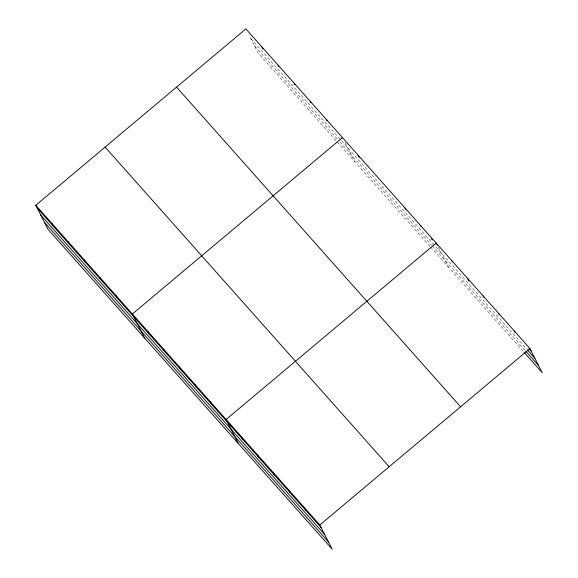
<?xml version="1.0" encoding="UTF-8"?>
<svg xmlns="http://www.w3.org/2000/svg" width="578" height="578" viewBox="0 0 578 578"><rect width="100%" height="100%" fill="white"/><g stroke="black" fill="none" stroke-linecap="round" stroke-linejoin="round"><path stroke-width="0.43" stroke-dasharray="2.89 2.17" d="M250.852 38.661L526.789 349.213M254.566 45.944L337.429 139.197M339.813 141.885L431.564 245.144M432.142 245.794L525.294 350.636M429.96 246.358L258.171 53.017L248.851 34.731M430.538 247.008L523.69 351.85M438.355 247.341L448.477 267.195M345.023 142.629L354.74 161.703"/><path stroke-width="0.87" d="M35.793 205.313L319.829 524.983L332.119 549.1L48.082 229.43L35.793 205.313L245.881 28.9L529.918 348.57L542.207 372.687L524.268 352.501M342.458 137.586L132.369 314.006L144.652 338.116M319.829 524.983L529.918 348.57M431.195 238.606L432.351 239.906M528.978 348.65L531.29 351.258M527.367 349.863L534.896 358.331M525.872 351.287L538.602 365.614M176.55 87.119L460.594 406.789M105.124 147.101L389.16 466.771M37.158 208.001L321.202 527.671M40.763 215.074L324.8 534.744M44.477 222.357L328.514 542.027M514.297 330.992L514.984 332.336M498.677 313.406L499.363 314.75M483.056 295.828L483.735 297.171M467.429 278.242L468.801 280.93M451.808 260.664L452.495 262.007M437.214 245.094L436.188 243.078L226.099 419.498L238.389 443.608M420.567 225.499L421.254 226.843M404.947 207.914L405.626 209.258M358.078 155.171L359.104 157.187M326.36 119.473L327.047 120.816M310.263 101.36L310.95 102.703M294.166 83.246L294.852 84.59M278.076 65.126L278.755 66.47M261.979 47.013L263.004 49.029M304.209 507.405L305.574 510.092M288.588 489.819L289.954 492.507M272.968 472.24L274.333 474.928M257.34 454.655L258.713 457.343M241.72 437.076L243.092 439.764M210.479 401.912L211.844 404.6M194.851 384.334L196.224 387.014M179.231 366.748L180.603 369.436M163.61 349.17L164.976 351.85M147.99 331.584L149.355 334.272M116.272 295.885L117.637 298.573M100.175 277.772L101.54 280.46M84.077 259.659L85.45 262.347M67.987 241.546L69.353 244.234M51.89 223.426L53.255 226.114"/></g></svg>
